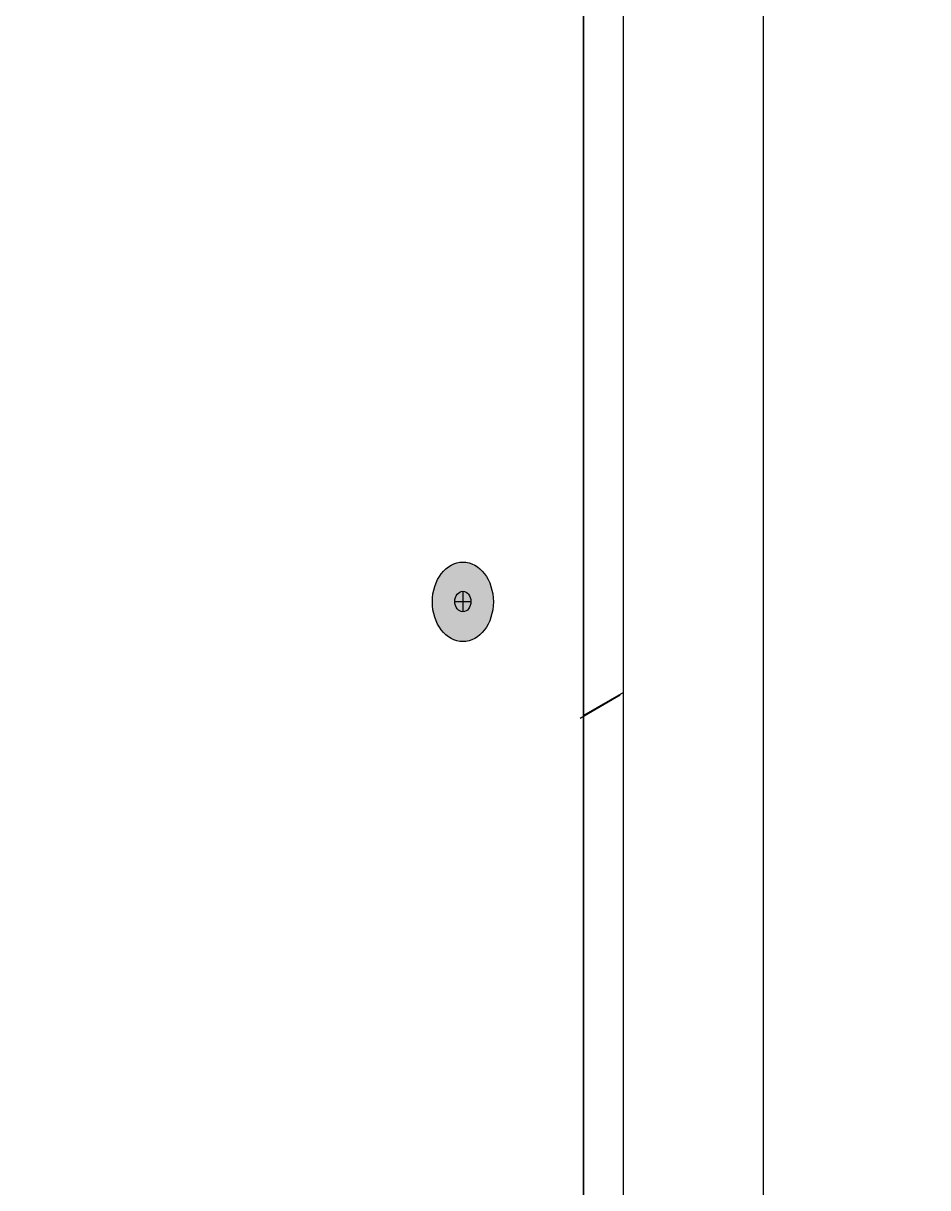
# Model space of a CAD drawing. Header units: inches. Extents: x -20.7 to 76.3, y -55.2 to 19.1.
# Drawn here: x 62.02 to 63.531, y -45.178 to -43.233 of the extents above; entities that cross this region are included whole.
import ezdxf

# ---------------------------------------------------------------- set-up
doc = ezdxf.new("R2010")
doc.units = ezdxf.units.IN
doc.header["$MEASUREMENT"] = 0
for name, color, linetype, lineweight in [('G-ANNO-TTLB', 7, 'Continuous', 0), ('TYVEK', 7, 'Continuous', 0), ('wall scratch', 7, 'Continuous', 0)]:
    doc.layers.add(name, color=color, linetype=linetype, lineweight=lineweight)

# ---------------------------------------------------------------- blocks, each defined once
blk = doc.blocks.new('Block_175')
at = {"layer": 'TYVEK', "color": 4, "lineweight": 25, "true_color": 0x00ffff}
for points in [[(62.4987, -44.5399)], [(62.4987, -45.0042)]]:
    blk.add_lwpolyline(points, dxfattribs=at)

msp = doc.modelspace()

# ---------------------------------------------------------------- hatches: boundary and pattern name
at = {"layer": 'G-ANNO-TTLB', "true_color": 0xff00ff, "transparency": 33554687}
h = msp.add_hatch(color=6, dxfattribs=at)
edge = h.paths.add_edge_path()
edge.add_spline(control_points=[(71.8573, -54.9456), (71.8573, -54.9456), (31.1572, -54.9456), (31.1572, -54.9456), (31.1572, -54.9456), (31.1572, -20.8103), (31.1572, -20.8103), (31.1572, -20.8103), (71.8573, -20.8103), (71.8573, -20.8103), (71.8573, -20.8103), (71.8573, -54.9456), (71.8573, -54.9456)], knot_values=[0, 0, 0, 0, 1, 1, 1, 2, 2, 2, 3, 3, 3, 4, 4, 4, 4], degree=3, periodic=0)
edge = h.paths.add_edge_path()
edge.add_spline(control_points=[(31.2823, -20.9353), (31.2823, -20.9353), (31.2823, -54.8205), (31.2823, -54.8205), (31.2823, -54.8205), (71.7322, -54.8205), (71.7322, -54.8205), (71.7322, -54.8205), (71.7322, -20.9353), (71.7322, -20.9353), (71.7322, -20.9353), (31.2823, -20.9353), (31.2823, -20.9353)], knot_values=[0, 0, 0, 0, 1, 1, 1, 2, 2, 2, 3, 3, 3, 4, 4, 4, 4], degree=3, periodic=0)
edge.add_line((31.2823, -20.9353), (31.2823, -20.9353))
at = {"layer": 'TYVEK', "true_color": 0x003b71, "transparency": 33554687}
h = msp.add_hatch(color=156, dxfattribs=at)
h.dxf.hatch_style = 2
edge = h.paths.add_edge_path()
edge.add_ellipse((62.7545, -44.1995), major_axis=(0, 0.0664), ratio=0.766948, start_angle=0, end_angle=360)

# ---------------------------------------------------------------- linework, layer by layer
at = {"layer": 'G-ANNO-TTLB'}
for points in [[(71.8573, -54.9456), (71.8573, -54.9456), (31.1572, -54.9456), (31.1572, -54.9456), (31.1572, -54.9456), (31.1572, -20.8103), (31.1572, -20.8103), (31.1572, -20.8103), (71.8573, -20.8103), (71.8573, -20.8103), (71.8573, -20.8103), (71.8573, -54.9456), (71.8573, -54.9456)], [(31.2823, -20.9353), (31.2823, -20.9353), (31.2823, -54.8205), (31.2823, -54.8205), (31.2823, -54.8205), (71.7322, -54.8205), (71.7322, -54.8205), (71.7322, -54.8205), (71.7322, -20.9353), (71.7322, -20.9353), (71.7322, -20.9353), (31.2823, -20.9353), (31.2823, -20.9353)]]:
    msp.add_open_spline(points, degree=3, knots=[0, 0, 0, 0, 1, 1, 1, 2, 2, 2, 3, 3, 3, 4, 4, 4, 4], dxfattribs=at)
at = {"layer": 'TYVEK', "color": 33, "lineweight": 25, "true_color": 0xcc9966}
msp.add_line((63.2564, -47.1636), (63.2564, -41.2679), dxfattribs=at)
at = {"layer": 'TYVEK', "color": 2, "lineweight": 25, "true_color": 0xffff00}
for p, q in [((63.023, -47.2986), (63.023, -41.4029)), ((63.023, -44.3508), (62.9561, -44.3894))]:
    msp.add_line(p, q, dxfattribs=at)
at = {"layer": 'TYVEK', "color": 18, "lineweight": 25, "true_color": 0x000000}
msp.add_line((62.9561, -41.4416), (62.9561, -47.3373), dxfattribs=at)
at = {"layer": 'TYVEK', "color": 252, "lineweight": 25, "true_color": 0x848484}
for p, q in [((62.9561, -47.3373), (62.9561, -42.2442)), ((62.7545, -44.1819), (62.7545, -44.2162)), ((62.741, -44.199), (62.768, -44.199))]:
    msp.add_line(p, q, dxfattribs=at)
at = {"layer": 'TYVEK', "color": 18, "lineweight": 25, "true_color": 0x000000}
msp.add_ellipse((62.7545, -44.1995), major_axis=(0, 0.0664), ratio=0.766948, dxfattribs=at)
at = {"layer": 'TYVEK', "color": 252, "lineweight": 25, "true_color": 0x848484}
msp.add_ellipse((62.7545, -44.199), major_axis=(0, 0.0171), ratio=0.788846, dxfattribs=at)
at = {"layer": 'wall scratch', "color": 2, "lineweight": 25, "true_color": 0xffff00}
for p, q in [((63.023, -44.3507), (62.9561, -44.3893)), ((63.0174, -44.3556), (62.9506, -44.3943))]:
    msp.add_line(p, q, dxfattribs=at)

# ---------------------------------------------------------------- block references
at = {"layer": 'TYVEK'}
msp.add_blockref('Block_175', (0, 0), dxfattribs=at)

doc.saveas('drawing.dxf')
